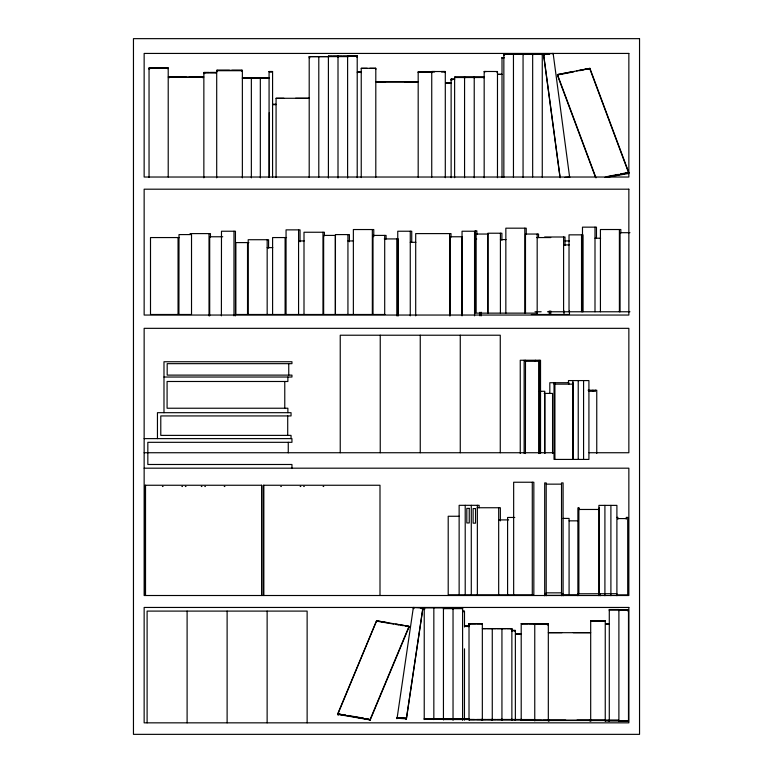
<?xml version="1.0" encoding="UTF-8"?>
<svg xmlns="http://www.w3.org/2000/svg" width="773" height="773" viewBox="0 0 773 773"><rect width="100%" height="100%" fill="white"/><g stroke="black" fill="none" stroke-linecap="round" stroke-linejoin="round"><path stroke-width="1.16" d="M578.822 509.745L578.88 507.871L577.885 507.871L577.885 595.703M599.21 509.745L599.278 507.871L599.278 593.79M397.032 718.619L413.352 607.472L422.908 608.061L406.337 719.199L406.134 718.136L399.351 717.711M413.594 607.868L413.294 608.525L413.98 608.564M413.594 608.535L413.352 607.472M422.56 608.419L422.86 609.124L422.174 609.066M406.086 719.18L406.134 718.136M340.999 714.281L338.642 713.875L338.506 714.803L337.637 714.667L376.577 620.787L387.051 622.574M338.642 713.875L338.506 714.803M369.233 719.47L370.093 720.243L409.033 626.99L409.033 626.372L395.699 624.053M369.233 720.088L370.228 719.934L337.772 714.349L338.642 714.494M557.594 75.657L558.589 75.464M605.008 177.317L609.733 176.399M576.59 70.903L589.915 68.362L628.855 172.746L607.907 176.785M570.793 72.024L557.468 74.614L557.468 75.31L595.432 177.085M559.768 74.546L573.827 71.841M579.682 70.71L588.92 68.555L588.92 69.241L589.915 69.068L589.915 68.362L557.468 74.614L595.983 177.867M607.771 176.428L618.41 174.379M620.767 173.925L626.681 172.794M615.521 175.287L628.855 172.746M607.588 177.133L628.855 173.442L590.05 69.415M462.389 719.528L521.205 719.537L496.971 719.518M424.483 718.484L424.232 719.537L424.232 607.887L442.726 607.878L443.441 607.887L443.441 719.905L443.692 718.851L452.785 718.851L453.036 719.905L453.297 718.851L462.389 718.851L462.641 719.905L462.641 718.851L464.447 718.851M559.942 176.92L543.583 54.883L543.883 54.1L549.545 54.129M543.931 55.27L544.318 55.25M511.968 719.885L492.005 719.847M511.61 719.238L511.968 720.185L511.968 719.248M549.564 53.704L543.583 54.12L543.583 54.883M564.937 177.404L569.72 177.094M604.863 719.856L605.356 720.803M569.662 177.452L553.149 53.453L543.583 54.12L560.164 177.751M502.006 57.704L503.909 57.704L502.006 57.704L502.006 177.336M464.496 719.789L464.612 718.9L468.902 718.9M462.592 719.876L462.592 611.269L464.496 611.269L464.496 626.864M515.523 719.895L511.61 719.856M515.282 720.185L515.523 719.257M269.072 177.461L269.072 71.541L271.139 71.522L272.579 71.541L272.579 177.471M454.621 77.88L454.93 77.184M609.288 610.602L609.578 609.549M424.483 719.161L443.18 719.161M434.088 719.161L433.576 719.161M433.576 718.484L433.837 719.537L434.088 718.484M443.18 718.484L443.692 719.528M453.297 719.528L443.441 719.537M609.539 720.822L605.249 720.813M609.182 721.132L609.539 720.146L618.632 720.146L618.632 721.19L628.236 721.19M451.123 79.175L454.621 79.175L451.123 79.175L451.123 177.703M482.594 719.847L481.975 719.856M481.975 719.209C481.473 720.484 483.086 720.504 482.594 719.228M487.299 628.633L492.266 628.652L492.266 720.156L492.005 719.228M502.199 719.856L501.677 719.856M501.677 719.238L501.938 720.165L502.199 719.238M418.183 72.594L418.599 71.889L431.324 71.889L431.324 72.594M469.375 719.856L492.266 719.856M521.05 719.257L521.562 720.175M527.978 623.589L521.205 623.608L521.205 720.504L521.562 719.537L534.394 719.537L534.394 720.494L535.119 720.494M451.934 80.218L451.123 80.237L451.239 79.175M590.688 621.434L591.142 620.758M591.074 720.533L604.863 720.533M589.557 719.895L589.557 720.784L591.074 720.871L591.074 719.856M149.044 68.7L149.633 67.937M149.044 69.077L149.633 69.068M309.876 57.791L309.2 57.801L309.49 56.613M504.537 55.511L503.851 55.521L504.151 54.342M260.327 177.829L260.327 77.754L269.313 77.754L269.313 78.517M251.351 78.102L260.327 78.102L242.364 78.102L251.351 78.102L251.351 177.829M424.908 608.94L424.232 608.94L424.522 607.887M347.608 177.993L347.608 55.782L351.551 55.753M523.06 177.336L523.06 53.917L526.162 53.897L542.269 53.917L542.269 177.288M328.399 177.993L328.399 56.197L332.351 56.168M503.851 177.336L503.851 54.332L507.803 54.313M333.202 56.168L341.956 56.168M508.653 54.313L517.408 54.313M309.2 56.613L328.399 56.613L309.2 56.613L309.2 177.5M204.777 73.551L203.859 73.561L204.256 72.498M454.621 177.703L454.621 77.174L474.496 77.174L474.535 77.87L474.496 77.174M474.187 77.87L474.187 77.184L484.169 77.174L454.621 77.174M448.234 608.235L456.988 608.235M609.288 721.199L609.288 609.549L618.893 609.549L618.893 721.567L619.144 720.513M469.965 624.574L469.018 624.574L469.433 623.608M492.005 628.662L496.082 628.642M496.971 628.642L506.015 628.642M492.005 719.537L496.082 719.518M361.242 177.587L361.242 68.324L367.223 68.295M203.859 177.838L203.859 72.498L209.135 72.478M431.74 177.23L431.74 71.522L445.296 71.522L445.296 177.703M418.183 177.23L418.183 71.879L423.749 71.86M484.169 177.693L484.169 71.512L489.638 71.483L497.474 71.512L497.474 177.684M590.688 720.871L590.688 620.748L596.669 620.729M469.375 719.209L469.018 720.185L469.018 623.598L475.675 623.579M521.205 720.185L609.182 720.185M534.761 720.504L590.688 720.494L589.557 720.494M149.044 177.355L149.044 67.937L158.629 67.908M549.448 720.494L547.96 720.494M547.96 719.866L548.318 720.822L549.448 720.784L549.448 719.895M216.701 177.838L216.701 70.324L229.533 70.295M385.824 81.658L375.804 81.677L418.183 81.677L404.511 81.658M276.077 177.5L276.077 98.287L283.913 98.277M447.383 608.235L443.441 608.254L462.641 608.254L462.65 611.926M540.327 623.908L534.761 623.927L548.318 623.927L548.318 720.822M486.41 628.633L482.333 628.652L511.871 628.662L511.871 720.194M428.174 718.822L424.232 718.851L443.441 718.851L438.639 718.822M437.779 718.822L429.034 718.822M447.383 719.199L443.441 719.219L469.018 719.209L457.838 719.199M456.988 719.199L448.234 719.199M474.487 719.508L468.902 719.47M486.41 719.508L476.864 719.508M526.771 719.837L515.282 719.885M622.835 720.861L618.893 720.88L628.488 720.88L623.685 720.861M523.06 53.917L542.269 53.917M503.851 54.332L523.06 54.332L518.258 54.313M523.36 54.342L532.365 54.342M532.964 54.342L541.97 54.342M347.608 55.782L357.213 55.782L357.213 177.587M328.399 56.197L347.608 56.197L342.806 56.168M328.699 56.613L337.714 56.613M338.303 56.613L347.319 56.613M502.064 58.12L503.851 58.12M149.044 67.937L168.214 67.937L168.214 176.988M149.633 68.324L167.625 68.324M361.242 68.324L375.804 68.324L375.804 177.23M216.701 70.324L242.364 70.324L242.364 177.829M217.484 70.701L241.572 70.701M269.072 71.541L272.579 71.541M431.74 71.522L435.131 71.522M441.412 71.522L445.296 71.522M484.169 71.512L486.381 71.512M418.183 71.879L431.74 71.879L426.165 71.86M269.178 71.918L272.473 71.918M432.155 71.889L434.465 71.889M441.412 71.889L444.881 71.889M418.599 72.247L431.324 72.247M203.859 72.498L216.701 72.498L210.275 72.478M204.256 72.865L216.305 72.865M186.042 77.02L168.214 77.039L203.859 77.039L189.221 77.02M169.306 77.397L202.768 77.397M474.535 77.513L483.859 77.513M454.93 77.522L464.254 77.522M464.863 77.522L474.187 77.522M260.327 77.754L269.313 77.754M260.607 78.102L269.033 78.102M377.108 82.006L416.879 82.006M276.077 98.287L309.2 98.287L295.595 98.268M272.685 104.655L275.971 104.655M476.013 231.233L462.041 231.233L462.041 315.848L461.945 236.77M629.956 232.692L620.072 232.692L620.072 311.77M190.052 233.601L210.449 233.601L210.449 237.176M488.014 234.045L476.12 234.045L476.12 313.133L537.38 313.133M335.54 235.407L323.645 235.407L323.645 314.485M222.759 236.77L209.696 236.77L209.696 315.848M462.148 236.77L450.253 236.77L450.253 315.848M544.627 237.002L565.015 237.002L565.015 245.447M179.52 237.562L150.503 237.562L150.503 314.485L191.52 314.485L191.52 234.586L179.007 234.586L178.911 314.485M286.57 237.562L272.598 237.562L272.598 314.485M536.762 237.562L550.743 237.562M594.997 238.219L600.621 238.219M384.287 238.925L398.269 238.925L398.269 315.848M474.545 239.021L476.719 239.021M500.411 239.582L506.035 239.582M298.571 240.944L304.195 240.944M347.937 240.944L353.561 240.944M565.102 240.944L569.45 240.944M410.26 242.307L415.884 242.307M248.896 242.596L235.833 242.596L235.833 314.485L384.906 314.485M563.594 244.906L569.218 244.906M267.168 247.631L272.792 247.631M534.984 311.77L541.168 311.77M547.487 311.77L629.956 311.77M531.331 314.485L569.45 314.485L569.45 310.872M525.118 361.31L539.081 361.31L539.081 453.558M163.982 377.031L291.952 377.031L291.952 375.118L167.181 375.118L167.181 363.658L291.952 363.658L291.952 361.745L163.982 361.745L163.982 412.685M554.086 384.142L573.083 384.142M588.098 390.21L596.756 390.21L596.756 453.451M539.438 391.283L544.781 391.283L544.781 453.442M588.601 391.283L595.471 391.283L595.471 390.21M544.221 393.418L552.56 393.418L552.56 453.422M144.145 438.62L291.952 438.62L291.952 442.32L147.836 442.32L147.836 464.486L291.952 464.486L291.952 468.187M144.145 452.736L554.096 452.736M589.065 452.736L628.855 452.736L628.855 328.332L144.145 328.332L144.145 595.51L628.855 595.51L628.855 468.187L144.145 468.187M162.427 486.478L163.064 486.478M181.868 486.478L182.505 486.478M185.356 486.478L185.993 486.478M201.299 486.478L201.937 486.478M204.797 486.478L205.434 486.478M224.238 486.478L224.875 486.478M280.744 486.478L281.372 486.478M300.175 486.478L300.813 486.478M303.673 486.478L304.311 486.478M323.114 486.478L323.742 486.478M477.144 507.745L500.363 507.745L500.363 520.867M578.88 509.465L599.278 509.465M459.23 516.258L448.205 516.258L448.205 594.814L533.843 594.814L533.843 482.236L513.659 482.236L513.659 594.814M514.779 517.466L507.59 517.466L507.59 594.814M616.902 517.379L617.859 517.379L617.859 519.137M563.092 518.412L569.083 518.412L569.083 594.785L577.885 594.785M617.859 518.577L626.256 518.577M498.682 519.9L508.682 519.9M569.083 520.847L577.885 520.847M577.885 593.79L616.902 593.703M544.694 594.002L546.202 594.002M561.527 594.002L563.092 594.002M563.092 594.746L569.083 594.746M616.902 594.91L627.705 594.91M546.202 595.374L561.527 595.374M443.731 608.631L452.746 608.631M453.336 608.631L462.351 608.631M609.288 609.549L618.893 609.549M609.578 609.926L618.593 609.926M628.488 609.916L618.893 609.916L628.488 609.916L628.488 721.567L628.236 720.513M462.592 611.269L464.496 611.269M462.65 611.636L464.438 611.636M597.973 620.729L605.249 620.748L605.249 721.132L605.356 720.185M590.688 620.748L605.249 620.748M591.142 621.086L604.805 621.086M469.018 623.598L482.333 623.598L482.333 720.185M521.205 623.608L534.761 623.608L534.761 720.822L535.119 719.866M469.433 623.927L481.927 623.927M521.62 623.937L534.346 623.937M464.631 626.468L468.882 626.468M515.369 630.449L511.871 630.449L515.369 630.449L515.369 720.194M511.977 630.749L515.262 630.749M573.286 632.662L590.688 632.681L548.318 632.681L561.99 632.662M515.552 634.169L521.021 634.169M541.535 720.165L534.394 720.175M565.73 720.165L542.752 720.165M352.411 55.753L357.213 55.782M160.34 67.908L168.214 67.937M369.823 68.295L375.804 68.324M231.823 70.295L242.364 70.324M457.838 608.235L462.641 608.254M476.864 623.579L482.333 623.598M529.186 623.589L534.761 623.608M542.752 623.908L548.318 623.927M506.904 628.642L511.871 628.662M487.299 719.508L492.266 719.528M529.186 719.837L534.761 719.866L521.05 719.895M577.025 720.165L605.249 720.185M547.352 624.893L548.318 624.893L547.902 623.937L535.177 624.255M511.166 629.589L511.871 629.599L511.571 628.671M627.811 610.97L628.488 610.979L628.198 609.926M462.641 719.537L452.785 719.528M356.527 56.96L357.213 56.96L356.913 55.782L347.908 55.782L347.908 56.951M605.249 621.434L604.805 620.758M482.333 624.255L481.927 623.608M375.804 69.464L375.359 68.324M445.296 72.594L444.881 71.522M515.118 631.396L515.262 630.449M618.632 720.822L609.182 720.803M397.09 718.252L406.134 718.813M396.781 718.61L396.781 717.924L400.704 718.146M420.377 607.907L422.908 608.061L406.337 719.199M396.781 717.924L406.337 718.513L401.554 718.194M464.447 719.876L464.496 648.818M345.318 715.344L337.637 714.039L337.637 714.667M378.615 621.482L393.844 624.101M396.191 624.497L398.53 624.903M400.878 625.309L403.216 625.705M405.564 626.111L408.038 626.198L409.033 626.99M343.367 714.687L345.724 715.093M348.092 715.508L363.455 718.146M365.813 718.552L368.18 718.958M356.759 717.305L370.093 719.615L409.033 626.372L376.577 620.787L337.637 714.039L370.093 719.615L370.093 720.243M569.469 177.114L569.411 177.461M627.86 172.563L627.995 173.606M627.705 595.519L627.705 517.379L626.256 517.379L626.256 519.137M620.825 233.098L620.825 229.523L600.428 229.523L600.428 311.77M619.395 229.523L619.395 311.77M619.183 609.926L619.183 610.593M618.593 609.549L618.593 610.593M616.902 595.712L616.902 505.378L598.911 505.378L598.911 595.712M610.902 505.378L610.902 595.712M604.911 505.378L604.911 595.712M600.273 593.79L600.273 595.703M596.466 237.881L596.466 227.156L582.484 227.156L582.484 311.77M594.997 227.156L594.997 311.77M592.881 390.21L592.881 391.283M583.576 380.577L583.576 459.423M583.006 311.77L583.006 234.847L569.025 234.847L569.025 311.77M581.528 234.847L581.528 311.77M578.88 507.871L578.88 593.79M578.233 380.577L578.233 459.423M573.083 382.722L573.083 459.423M572.89 380.577L572.89 459.423M568.851 384.142L568.851 382.722L549.816 382.722L549.816 393.505M568.464 382.964L568.464 380.577L588.92 380.577L588.92 459.423L554.028 459.423L554.028 382.722M564.01 310.872L564.01 314.485M563.594 237.002L563.594 311.77M563.092 595.77L563.092 482.903L561.527 482.903L561.527 595.722M558.464 74.421L558.464 75.107M554.917 382.722L554.917 459.423M553.149 53.453L553.149 54.226M550.743 310.881L550.743 314.485M549.274 310.881L549.274 314.485M546.202 595.722L546.202 482.903L544.694 482.903L544.694 595.77M544.723 393.418L544.723 453.422M541.97 53.917L541.97 54.68M540.53 453.442L540.53 360.247L520.248 360.247L520.248 453.442M539.139 360.247L539.139 453.442M538.549 237.64L538.549 234.045L525.485 234.045L525.485 313.133M537.177 234.045L537.177 313.133M536.762 312.079L536.762 314.485M535.36 360.247L535.36 361.31M534.346 623.608L534.346 624.246M532.964 53.917L532.964 54.68M532.665 53.917L532.665 176.92M532.365 53.917L532.365 54.68M532.288 482.236L532.288 594.814M526.239 234.161L526.239 228.18L505.842 228.18L505.842 313.133M525.485 360.247L525.427 453.558M524.809 228.18L524.809 313.133M524.142 360.247L524.142 453.442M523.36 53.917L523.36 54.68M521.62 623.608L521.62 624.246M521.021 633.879L521.021 634.517M515.552 633.879L515.552 634.517M513.456 54.332L513.456 177.336M511.977 630.449L511.977 631.396M501.938 628.662L501.938 720.165M501.88 240.384L501.88 233.224L487.908 233.224L487.908 313.133M500.411 233.224L500.411 313.133M500.266 452.736L500.266 335.221L340.236 335.221L340.236 452.736M498.682 507.745L498.682 594.814M497.068 71.512L497.068 72.594M487.802 234.045L487.802 313.133M484.574 71.512L484.574 72.594M483.859 77.174L483.859 77.87M481.26 312.244L481.26 315.848M479.985 312.244L479.985 315.848M479.125 507.706L479.125 505.32L459.133 505.32L459.133 594.814M477.356 505.32L477.356 594.814M476.873 234.461L476.873 230.885L475.443 230.885L475.443 313.133M474.545 231.233L474.545 315.848M474.226 77.174L474.226 177.693M471.288 505.32L471.288 594.814M468.882 626.159L468.882 626.729M465.211 505.32L465.211 594.814M464.863 77.184L464.863 77.87M464.563 77.174L464.563 177.703M464.631 626.159L464.631 626.729M464.254 77.184L464.254 77.87M462.351 608.264L462.351 608.931M460.264 335.221L460.264 452.736M453.336 608.264L453.336 608.931M453.036 608.254L453.036 719.905M452.746 608.264L452.746 608.931M451.007 237.176L451.007 233.601L415.7 233.601L415.7 315.848M449.577 233.601L449.577 315.848M443.731 608.264L443.731 608.931M433.837 607.887L433.837 719.537M432.155 71.522L432.155 72.594M420.251 335.221L420.251 452.736M416.879 81.677L416.879 82.344M411.729 241.959L411.729 231.233L397.757 231.233L397.757 315.848M410.26 231.233L410.26 315.848M396.8 238.925L396.8 315.848M386.075 239.002L386.075 235.407L373.011 235.407L373.011 314.485M384.703 235.407L384.703 314.485M380.239 335.221L380.239 452.736M379.997 595.51L379.997 485.251L263.361 485.251L263.361 595.51M377.108 81.677L377.108 82.344M373.765 236.722L373.765 229.542L353.367 229.542L353.367 314.485M372.335 229.542L372.335 314.485M361.126 71.928L361.126 72.614M357.339 71.928L357.339 72.614M349.406 241.746L349.406 234.586L335.434 234.586L335.434 314.485M347.937 234.586L347.937 314.485M347.319 56.197L347.319 56.951M338.303 56.197L338.303 56.951M338.004 56.197L338.004 177.993M337.714 56.197L337.714 56.951M335.327 235.407L335.327 314.485M328.699 56.197L328.699 56.951M324.399 235.823L324.399 232.248L304.002 232.248L304.002 314.485M322.969 232.248L322.969 314.485M318.795 56.613L318.795 177.21M307.132 722.842L307.132 611.095L147.102 611.095L147.102 722.842M300.04 241.794L300.04 229.871L286.058 229.871L286.058 314.485M298.571 229.871L298.571 314.485M291.044 438.62L291.044 435.383L160.784 435.383L160.784 415.932L291.044 415.932L291.044 412.685L157.45 412.685L157.45 438.62M288.754 363.658L288.754 375.118M288.261 442.32L288.261 452.814M287.875 377.031L287.875 381.485L167.084 381.485L167.084 408.231L287.875 408.231L287.875 412.685M287.711 415.932L287.711 435.383M285.102 237.562L285.102 314.485M284.773 381.485L284.773 408.231M272.685 104.394L272.685 104.896M269.313 112.597L269.313 177.481M269.033 77.754L269.033 78.508M268.589 248.162L268.589 239.717L248.201 239.717L248.201 314.485M267.168 239.717L267.168 314.485M267.129 611.095L267.129 722.842M263.844 485.251L263.844 595.51M261.68 595.51L261.68 485.251L145.053 485.251L145.053 595.51M261.622 485.251L261.622 595.51M260.607 77.754L260.607 78.508M260.057 78.102L251.621 78.102M251.07 78.102L242.635 78.102M247.524 242.596L247.524 314.485M241.572 70.324L241.572 71.077M235.456 315.848L235.456 231.233L221.484 231.233L221.387 315.848M233.987 231.233L233.987 315.848M227.117 611.095L227.117 722.842M217.484 70.324L217.484 71.077M216.305 72.498L216.305 73.184M209.019 233.601L209.019 315.848M202.768 77.049L202.768 77.793M187.105 611.095L187.105 722.842M178.051 237.562L178.051 314.485M169.306 77.049L169.306 77.793M167.625 67.937L167.625 68.691M145.527 485.251L145.527 595.51M561.527 592.843A73.599 2.445 0 0 1 546.202 592.843M561.527 484.14A73.599 2.445 0 0 1 546.202 484.14M357.513 71.918L361.242 71.928L357.513 71.918M605.549 623.966L609.288 623.966L605.549 623.966M605.549 720.504L618.893 720.513L605.549 720.504M497.812 74.363L502.006 74.372L497.812 74.363M272.84 104.394L276.077 104.394L272.84 104.394M445.731 83.001L451.123 83.011L445.731 83.001M464.834 626.149L469.018 626.159L464.834 626.149M515.804 633.87L521.205 633.87L515.804 633.87M639.542 38.65L133.458 38.65L133.458 734.35L639.542 734.35L639.542 38.65M628.855 53.434L144.145 53.434L144.145 177.027L628.855 177.027L628.855 53.434M628.855 189.192L144.145 189.192L144.145 315.046L628.855 315.046L628.855 189.192M469.24 508.373L466.815 508.373L466.815 522.954L469.24 522.954L469.24 508.373M475.55 508.576L473.124 508.576L473.124 523.157L475.55 523.157L475.55 508.576M628.855 607.452L144.145 607.452L144.145 722.842L628.855 722.842L628.855 607.452"/></g></svg>
